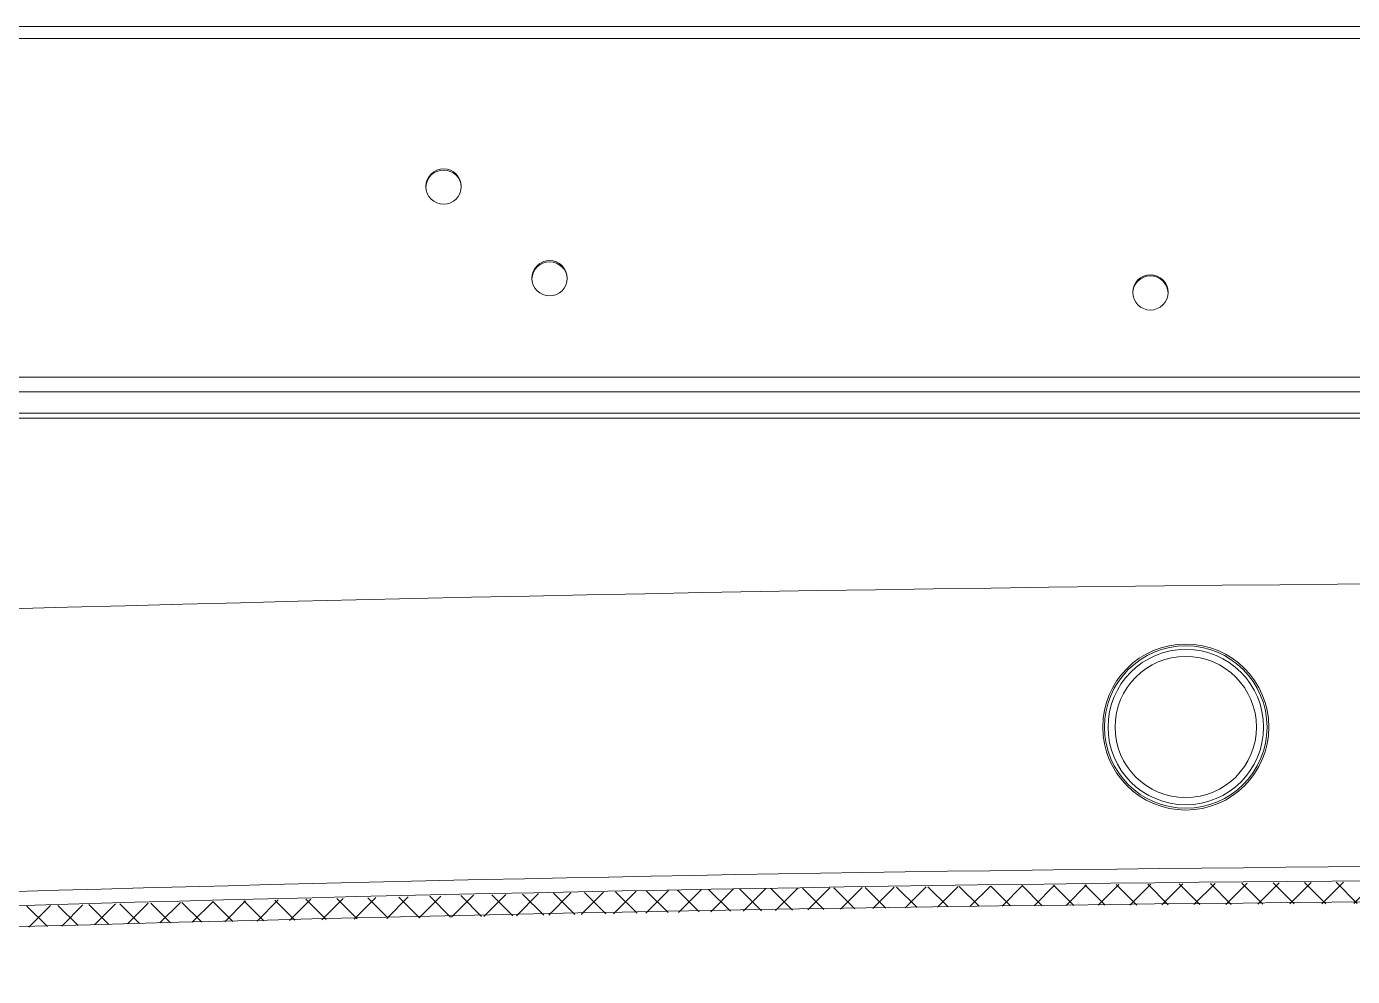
# Model space of a CAD drawing. Header units: millimetres. Extents: x -16985 to -606, y 2122 to 9380.
# Drawn here: x -2224.3 to -2036.7, y 7400.4 to 7534.8 of the extents above; entities that cross this region are included whole.
import ezdxf

# ---------------------------------------------------------------- set-up
doc = ezdxf.new("R2010")
doc.units = ezdxf.units.MM
doc.linetypes.add('K5LT_THIN', pattern=[0])

msp = doc.modelspace()

# ---------------------------------------------------------------- hatches: boundary and pattern name
h = msp.add_hatch()
h.set_pattern_fill('ANSI37_ISO', style=0, pattern_type=0)
h.set_pattern_definition([(45, (0, 0), (-2.245064, 2.245064), []), (135, (0, 0), (-2.245064, -2.245064), [])])
h.paths.add_polyline_path([(-2328.18, 7406.83), (-2328.18, 7403.83), (-2208.55, 7407.88), (-2088.87, 7410.33), (-1969.18, 7411.19), (-1849.48, 7410.44), (-1729.8, 7408.09), (-1610.17, 7404.14), (-1525.29, 7400.37), (-1525.15, 7403.37), (-1644.76, 7408.45), (-1764.42, 7411.93), (-1884.13, 7413.82), (-2003.85, 7414.1), (-2123.56, 7412.79), (-2243.24, 7409.87)])

# ---------------------------------------------------------------- linework, layer by layer
at = {"color": 7, "linetype": 'K5LT_THIN', "lineweight": 18}
for p, q in [((-2232.79, 7534.84), (-1697.79, 7534.84)), ((-2238.79, 7533.16), (-1691.79, 7533.16)), ((-2283.79, 7485.22), (-1646.79, 7485.22)), ((-1646.79, 7483.12), (-2283.79, 7483.12)), ((-1646.79, 7480.12), (-2283.79, 7480.12)), ((-1646.79, 7479.39), (-2283.79, 7479.39))]:
    msp.add_line(p, q, dxfattribs=at)
for centre, radius in [((-2165.29, 7512.19), 2.5), ((-2150.29, 7499.21), 2.5), ((-2065.29, 7497.21), 2.5), ((-2060.29, 7435.68), 11.75), ((-2060.29, 7435.68), 11.5), ((-2060.29, 7435.68), 11), ((-2060.29, 7435.68), 10)]:
    msp.add_circle(centre, radius, dxfattribs=at)
for centre, radius, start, end in [((-2165.29, 7512.03), 2.5, 1.8651, 178.1349), ((-2150.29, 7499.04), 2.5, 1.8651, 178.1349), ((-2065.29, 7497.05), 2.5, 1.8651, 178.1349), ((-1965.29, -1543.81), 9000, 86.671044, 93.328956), ((-1965.29, -1543.81), 8960, 90.095706, 92.545896), ((-1965.29, -1543.81), 8958, 87.183663, 92.321653), ((-1965.29, -1543.81), 8955, 87.183663, 92.322432)]:
    msp.add_arc(centre, radius, start, end, dxfattribs=at)

doc.saveas('drawing.dxf')
